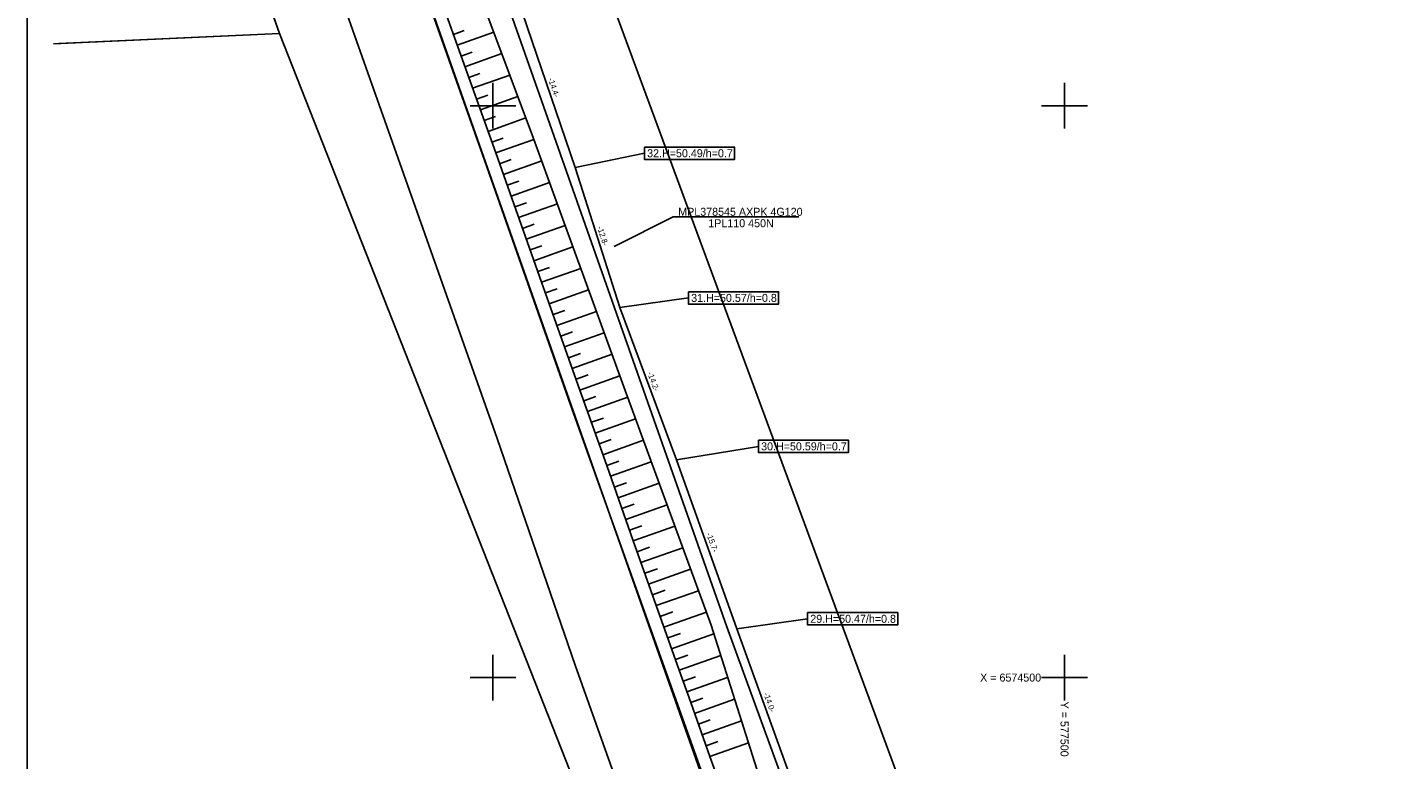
# Model space of a CAD drawing. Extents: x 577409 to 577599, y 6574248 to 6574623.
# Drawn here: x 577409.3 to 577528, y 6574492.8 to 6574556.9 of the extents above; entities that cross this region are included whole.
import ezdxf

# ---------------------------------------------------------------- set-up
doc = ezdxf.new("R2010")
doc.units = 0
for name, color, linetype in [('ABIJOONIS', 7, 'Continuous'), ('JOONSIDE', 7, 'Continuous'), ('MOOTPIIR', 7, 'Continuous'), ('MPKAABEL', 7, 'Continuous'), ('PIIR', 7, 'Continuous'), ('RELJEEF', 7, 'Continuous'), ('TEE', 7, 'Continuous'), ('VORK', 7, 'Continuous'), ('VORMISTUS', 7, 'Continuous')]:
    doc.layers.add(name, color=color, linetype=linetype)

msp = doc.modelspace()

# ---------------------------------------------------------------- linework, layer by layer
at = {"layer": 'ABIJOONIS'}
for points in [[(577457.19, 6574544.59), (577463.25, 6574545.85)], [(577461.09, 6574532.35), (577467.1, 6574533.2)], [(577466.07, 6574519.05), (577473.22, 6574520.22)], [(577471.34, 6574504.26), (577477.52, 6574505.14)]]:
    msp.add_lwpolyline(points, dxfattribs=at)
for points in [[(577463.25, 6574546.38), (577471.14, 6574546.38), (577471.14, 6574545.31), (577463.25, 6574545.31)], [(577467.1, 6574533.74), (577474.99, 6574533.74), (577474.99, 6574532.66), (577467.1, 6574532.66)], [(577473.22, 6574520.76), (577481.11, 6574520.76), (577481.11, 6574519.69), (577473.22, 6574519.69)], [(577477.52, 6574505.68), (577485.41, 6574505.68), (577485.41, 6574504.61), (577477.52, 6574504.61)]]:
    msp.add_lwpolyline(points, close=True, dxfattribs=at)
at = {"layer": 'MOOTPIIR'}
msp.add_lwpolyline([(577547.26, 6574279.56), (577575.84, 6574323.15), (577538.54, 6574379.31), (577507.52, 6574431.61), (577455.05, 6574573.61), (577442.98, 6574603.95), (577430.24, 6574599.26), (577474, 6574475.2), (577505.6, 6574401.44), (577533.34, 6574358.6), (577556.31, 6574324.4), (577533.84, 6574288.02)], close=True, dxfattribs=at)
at = {"layer": 'MPKAABEL'}
for points in [[(577526.12, 6574387.08), (577519.82, 6574398.23), (577515.12, 6574404.99), (577512.36, 6574407.04), (577508.23, 6574415.1), (577502.06, 6574426), (577500.02, 6574430.77), (577496.84, 6574438.01), (577493.61, 6574445.63), (577490.21, 6574454.23), (577488.35, 6574457.88), (577485.51, 6574466.77), (577480.61, 6574479.4), (577476.12, 6574491.04), (577471.34, 6574504.26), (577466.07, 6574519.05), (577461.09, 6574532.35), (577457.19, 6574544.59), (577452.56, 6574558.19), (577445.88, 6574575.9), (577441.15, 6574588.61), (577440.45, 6574595.08)], [(577526.12, 6574387.08), (577519.82, 6574398.23), (577515.12, 6574404.99), (577512.36, 6574407.04), (577508.23, 6574415.1), (577502.06, 6574426), (577500.02, 6574430.77), (577496.84, 6574438.01), (577493.61, 6574445.63), (577490.21, 6574454.23), (577488.35, 6574457.88), (577485.51, 6574466.77), (577480.61, 6574479.4), (577476.12, 6574491.04), (577471.34, 6574504.26), (577466.07, 6574519.05), (577461.09, 6574532.35), (577457.19, 6574544.59), (577452.56, 6574558.19), (577445.88, 6574575.9), (577441.15, 6574588.61), (577440.45, 6574595.08)], [(577460.61, 6574537.7), (577465.76, 6574540.28), (577476.76, 6574540.28)]]:
    msp.add_lwpolyline(points, dxfattribs=at)
at = {"layer": 'PIIR'}
for points in [[(577430.7, 6574617.36), (577454.8, 6574548.9), (577470.46, 6574504.45), (577478.09, 6574483.51), (577485.56, 6574463.85), (577503.96, 6574421.12), (577514.25, 6574400.53), (577516.92, 6574401.89), (577520.16, 6574395.55), (577527.85, 6574381.74), (577539.29, 6574362.59), (577550.82, 6574344.74), (577560.07, 6574329.82), (577574.04, 6574314.31), (577576.1, 6574312.13), (577591.26, 6574296.13)], [(577412.44, 6574609.75), (577431.32, 6574556.32), (577412.02, 6574555.44)], [(577581, 6574271.94), (577559.71, 6574294.67), (577556.27, 6574291.45), (577550.07, 6574299.19), (577544.77, 6574301.73), (577535.56, 6574323.58), (577492.55, 6574379.32), (577497.67, 6574387.99), (577431.32, 6574556.32), (577412.67, 6574609.11)], [(577411.57, 6574555.42), (577431.32, 6574556.32), (577497.67, 6574387.99), (577492.55, 6574379.32), (577452.64, 6574311.35), (577492.15, 6574268.91)]]:
    msp.add_lwpolyline(points, dxfattribs=at)
at = {"layer": 'RELJEEF'}
for p, q in [((577446.54, 6574556.23), (577447.49, 6574556.57)), ((577446.88, 6574555.29), (577450.07, 6574556.44)), ((577447.21, 6574554.35), (577448.18, 6574554.69)), ((577447.55, 6574553.41), (577450.78, 6574554.56)), ((577447.89, 6574552.47), (577448.86, 6574552.81)), ((577448.22, 6574551.53), (577451.48, 6574552.69)), ((577448.56, 6574550.58), (577449.54, 6574550.93)), ((577448.9, 6574549.64), (577452.18, 6574550.82)), ((577449.24, 6574548.7), (577450.22, 6574549.05)), ((577449.57, 6574547.76), (577452.88, 6574548.94)), ((577449.91, 6574546.82), (577450.91, 6574547.17)), ((577450.25, 6574545.88), (577453.59, 6574547.06)), ((577450.58, 6574544.93), (577451.59, 6574545.29)), ((577450.92, 6574543.99), (577454.27, 6574545.18)), ((577451.25, 6574543.05), (577452.26, 6574543.41)), ((577451.59, 6574542.11), (577454.95, 6574543.3)), ((577451.92, 6574541.16), (577452.93, 6574541.52)), ((577452.25, 6574540.22), (577455.64, 6574541.42)), ((577452.59, 6574539.28), (577453.61, 6574539.64)), ((577452.92, 6574538.34), (577456.32, 6574539.54)), ((577453.26, 6574537.39), (577454.28, 6574537.76)), ((577453.59, 6574536.45), (577457, 6574537.66)), ((577453.93, 6574535.51), (577454.95, 6574535.87)), ((577454.26, 6574534.57), (577457.69, 6574535.78)), ((577454.6, 6574533.63), (577455.63, 6574533.99)), ((577454.93, 6574532.68), (577458.37, 6574533.9)), ((577455.27, 6574531.74), (577456.3, 6574532.11)), ((577455.6, 6574530.8), (577459.05, 6574532.02)), ((577455.93, 6574529.86), (577456.97, 6574530.22)), ((577456.27, 6574528.91), (577459.74, 6574530.15)), ((577456.6, 6574527.97), (577457.65, 6574528.34)), ((577456.94, 6574527.03), (577460.42, 6574528.27)), ((577457.27, 6574526.09), (577458.32, 6574526.46)), ((577457.61, 6574525.14), (577461.11, 6574526.39)), ((577457.94, 6574524.2), (577458.99, 6574524.57)), ((577458.28, 6574523.26), (577461.79, 6574524.51)), ((577458.61, 6574522.32), (577459.67, 6574522.69)), ((577458.94, 6574521.37), (577462.48, 6574522.63)), ((577459.28, 6574520.43), (577460.34, 6574520.81)), ((577459.61, 6574519.49), (577463.17, 6574520.75)), ((577459.95, 6574518.55), (577461.02, 6574518.93)), ((577460.28, 6574517.6), (577463.85, 6574518.87)), ((577460.61, 6574516.66), (577461.69, 6574517.04)), ((577460.95, 6574515.72), (577464.54, 6574516.99)), ((577461.28, 6574514.78), (577462.36, 6574515.16)), ((577461.62, 6574513.83), (577465.23, 6574515.11)), ((577461.95, 6574512.89), (577463.04, 6574513.28)), ((577462.28, 6574511.95), (577465.92, 6574513.24)), ((577462.62, 6574511.01), (577463.71, 6574511.39)), ((577462.95, 6574510.06), (577466.61, 6574511.36)), ((577463.29, 6574509.12), (577464.39, 6574509.51)), ((577463.62, 6574508.18), (577467.29, 6574509.48)), ((577463.96, 6574507.24), (577465.06, 6574507.63)), ((577464.29, 6574506.29), (577467.98, 6574507.6)), ((577464.62, 6574505.35), (577465.73, 6574505.74)), ((577464.96, 6574504.41), (577468.67, 6574505.72)), ((577465.29, 6574503.47), (577466.41, 6574503.86)), ((577465.63, 6574502.52), (577469.32, 6574503.84)), ((577465.96, 6574501.58), (577467.06, 6574501.97)), ((577466.3, 6574500.64), (577469.93, 6574501.93)), ((577466.63, 6574499.7), (577467.71, 6574500.08)), ((577466.97, 6574498.75), (577470.53, 6574500.02)), ((577467.3, 6574497.81), (577468.36, 6574498.19)), ((577467.64, 6574496.87), (577471.14, 6574498.11)), ((577467.97, 6574495.93), (577469.01, 6574496.3)), ((577468.31, 6574494.99), (577471.74, 6574496.21)), ((577468.64, 6574494.04), (577469.66, 6574494.41)), ((577468.97, 6574493.1), (577472.35, 6574494.3))]:
    msp.add_line(p, q, dxfattribs=at)
for points in [[(577436.48, 6574595.57), (577438.5, 6574588.98), (577445.38, 6574568.96), (577453.56, 6574547.14), (577461.46, 6574525.42), (577469.08, 6574504.59), (577473.09, 6574491.98), (577481.57, 6574470.38), (577489.03, 6574447.09), (577498.28, 6574426.4), (577508.08, 6574405.14), (577509.41, 6574404.2), (577513.94, 6574404.83)], [(577433.81, 6574592.77), (577434.03, 6574592.11), (577437.26, 6574582.65), (577440.2, 6574574.14), (577441.84, 6574569.42), (577442.49, 6574567.53), (577445.53, 6574559.06), (577450.25, 6574545.88), (577454.26, 6574534.57), (577457.61, 6574525.14), (577459.95, 6574518.55), (577462.28, 6574511.95), (577464.29, 6574506.29), (577466.3, 6574500.64), (577467.3, 6574497.81), (577468.97, 6574493.1), (577469.99, 6574490.28), (577471.07, 6574487.48), (577478.06, 6574469.32), (577487.4, 6574446.11), (577496.56, 6574425.02), (577507.05, 6574404.26), (577508.61, 6574402.75), (577513.94, 6574404.83)]]:
    msp.add_lwpolyline(points, dxfattribs=at)
at = {"layer": 'TEE'}
for points in [[(577496.03, 6574370.72), (577502.99, 6574378.9), (577505.19, 6574381.18), (577505.93, 6574383.26), (577506.11, 6574386.24), (577498.68, 6574400.43), (577488.96, 6574420.49), (577479.65, 6574441.99), (577469.51, 6574467.42), (577462.1, 6574487.32), (577457.19, 6574501.09), (577450.36, 6574520.91), (577443.01, 6574541.7), (577435.1, 6574564.11), (577427.13, 6574586.95), (577425.65, 6574588.64), (577423.4, 6574590.1), (577420.59, 6574590.39), (577419.75, 6574593.63), (577422.09, 6574596.27), (577422.4, 6574597.19), (577422.56, 6574599.92), (577419.69, 6574607.98)], [(577433.61, 6574589.9), (577434.17, 6574588.31), (577441.62, 6574566.81), (577449.09, 6574545.74), (577456.79, 6574523.85), (577464.24, 6574502.97), (577468.8, 6574490.25), (577476.55, 6574469.67), (577486.27, 6574445.45), (577495.46, 6574424.45), (577505.84, 6574403.13), (577507.61, 6574401.66), (577509.74, 6574401.04), (577512.59, 6574401.49), (577514.16, 6574398.29), (577513.03, 6574397.49)]]:
    msp.add_lwpolyline(points, dxfattribs=at)
at = {"layer": 'VORK'}
for p, q in [((577450, 6574552), (577450, 6574548)), ((577500, 6574552), (577500, 6574548)), ((577448, 6574550), (577452, 6574550)), ((577498, 6574550), (577502, 6574550)), ((577450, 6574502), (577450, 6574498)), ((577500, 6574502), (577500, 6574498)), ((577448, 6574500), (577452, 6574500)), ((577498, 6574500), (577502, 6574500))]:
    msp.add_line(p, q, dxfattribs=at)
at = {"layer": 'VORMISTUS'}
msp.add_lwpolyline([(577599.26, 6574623.18), (577409.26, 6574623.18), (577409.26, 6574247.59), (577599.26, 6574247.59)], close=True, dxfattribs=at)

# ---------------------------------------------------------------- texts
at = {"layer": 'ABIJOONIS'}
for s, p in [('32.H=50.49/h=0.7', (577463.49, 6574545.5)), ('31.H=50.57/h=0.8', (577467.34, 6574532.85)), ('30.H=50.59/h=0.7', (577473.46, 6574519.87)), ('29.H=50.47/h=0.8', (577477.76, 6574504.79))]:
    msp.add_text(s, height=0.7, dxfattribs=at).set_placement(p)
at = {"layer": 'JOONSIDE'}
for s, rotation, p in [('-14.4-', 288.7742, (577454.81, 6574552.35)), ('-12.8-', 287.6886, (577459.11, 6574539.38)), ('-14.2-', 290.5126, (577463.5, 6574526.63)), ('-15.7-', 289.6396, (577468.65, 6574512.56)), ('-14.0-', 289.8796, (577473.66, 6574498.58))]:
    msp.add_text(s, height=0.5, rotation=rotation, dxfattribs=at).set_placement(p)
at = {"layer": 'MPKAABEL'}
for s, p in [('MPL378545 AXPK 4G120', (577466.21, 6574540.38)), ('1PL110 450N', (577468.84, 6574539.38))]:
    msp.add_text(s, height=0.7, dxfattribs=at).set_placement(p)
at = {"layer": 'VORK'}
msp.add_text('X = 6574500', height=0.7, dxfattribs=at).set_placement((577492.62, 6574499.65))
msp.add_text('Y = 577500 ', height=0.7, rotation=270, dxfattribs=at).set_placement((577499.65, 6574497.9))

doc.saveas('drawing.dxf')
